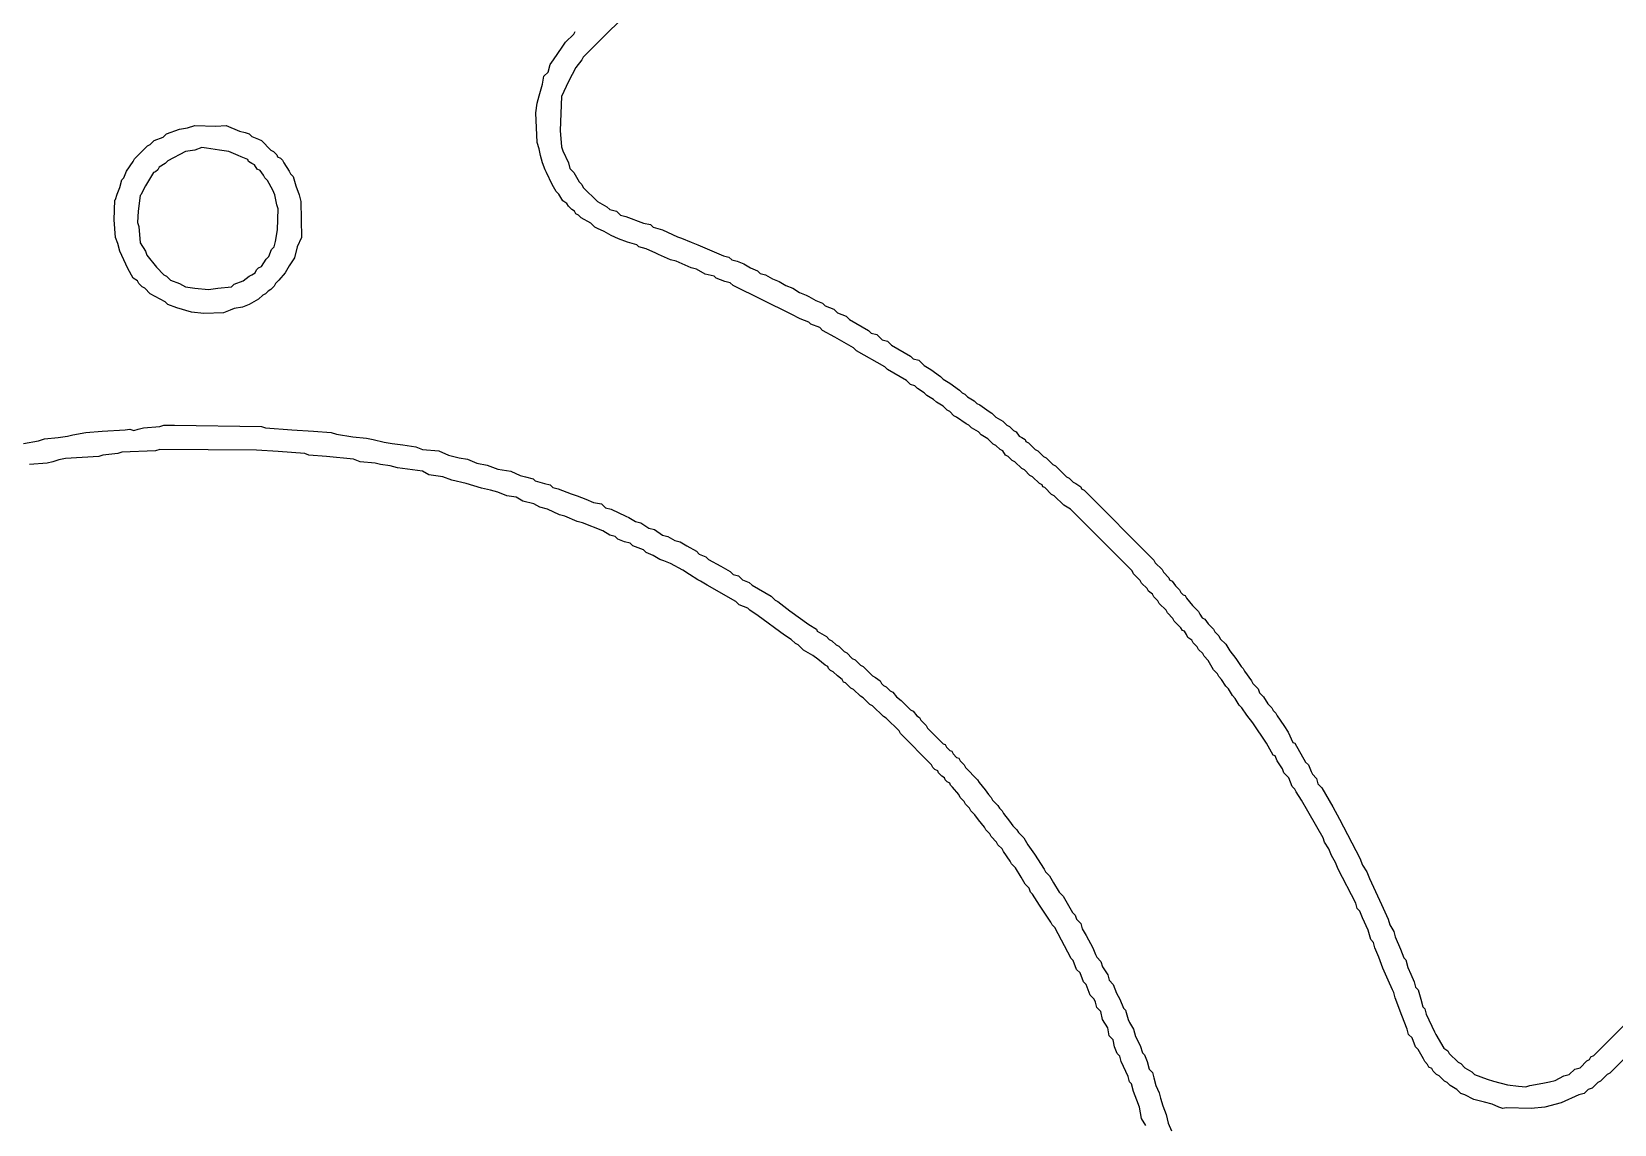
# Model space of a CAD drawing. Header units: millimetres. Extents: x 95 to 305, y 96 to 295.
# Drawn here: x 196.8 to 225.22, y 205.73 to 225.35 of the extents above; entities that cross this region are included whole.
import ezdxf

# ---------------------------------------------------------------- set-up
doc = ezdxf.new("R2010")
doc.units = ezdxf.units.MM
doc.layers.add('BottomOverlay', color=54, linetype='Continuous')

msp = doc.modelspace()

# ---------------------------------------------------------------- linework, layer by layer
at = {"layer": 'BottomOverlay'}
for p, q in [((220.19, 238.377), (206.706, 224.893)), ((206.328, 225.075), (206.389, 225.161)), ((206.389, 225.161), (206.535, 225.307)), ((206.535, 225.307), (206.559, 225.355)), ((206.109, 224.759), (206.17, 224.844)), ((206.17, 224.844), (206.328, 225.075)), ((206.681, 224.844), (206.572, 224.71)), ((206.706, 224.893), (206.681, 224.844)), ((205.975, 224.406), (206, 224.552)), ((206, 224.552), (206.073, 224.625)), ((206.073, 224.625), (206.109, 224.759)), ((206.572, 224.71), (206.438, 224.455)), ((205.915, 224.199), (205.975, 224.406)), ((206.438, 224.455), (206.316, 224.187)), ((205.854, 223.895), (205.878, 224.065)), ((205.878, 224.065), (205.915, 224.199)), ((206.316, 224.187), (206.292, 223.578)), ((205.878, 223.359), (205.854, 223.895)), ((199.002, 223.396), (199.16, 223.457)), ((199.16, 223.457), (199.221, 223.518)), ((199.221, 223.518), (199.452, 223.603)), ((199.452, 223.603), (199.598, 223.627)), ((199.598, 223.627), (199.732, 223.664)), ((199.732, 223.664), (200.11, 223.652)), ((200.11, 223.652), (200.292, 223.664)), ((200.292, 223.664), (200.535, 223.566)), ((200.535, 223.566), (200.633, 223.542)), ((200.633, 223.542), (200.706, 223.518)), ((200.706, 223.518), (200.755, 223.469)), ((200.755, 223.469), (200.876, 223.42)), ((200.876, 223.42), (200.925, 223.396)), ((206.292, 223.578), (206.316, 223.286)), ((198.649, 223.067), (198.88, 223.299)), ((198.88, 223.299), (198.929, 223.323)), ((198.929, 223.323), (199.002, 223.396)), ((199.562, 223.201), (199.245, 223.031)), ((199.732, 223.226), (199.562, 223.201)), ((199.854, 223.274), (199.732, 223.226)), ((199.939, 223.262), (199.854, 223.274)), ((200.17, 223.226), (199.939, 223.262)), ((200.341, 223.201), (200.17, 223.226)), ((200.511, 223.128), (200.341, 223.201)), ((200.56, 223.104), (200.511, 223.128)), ((200.925, 223.396), (201.095, 223.226)), ((201.095, 223.226), (201.144, 223.201)), ((201.144, 223.201), (201.205, 223.14)), ((201.205, 223.14), (201.217, 223.104)), ((205.915, 223.25), (205.878, 223.359)), ((205.939, 223.128), (205.915, 223.25)), ((205.975, 222.994), (205.939, 223.128)), ((206.316, 223.286), (206.34, 223.213)), ((206.34, 223.213), (206.438, 222.994)), ((198.454, 222.727), (198.503, 222.848)), ((198.503, 222.848), (198.625, 223.019)), ((198.625, 223.019), (198.649, 223.067)), ((199.026, 222.836), (198.99, 222.824)), ((199.063, 222.873), (199.026, 222.836)), ((199.087, 222.921), (199.063, 222.873)), ((199.197, 222.982), (199.087, 222.921)), ((199.245, 223.031), (199.197, 222.982)), ((200.682, 223.055), (200.56, 223.104)), ((200.694, 223.019), (200.682, 223.055)), ((200.755, 222.982), (200.694, 223.019)), ((200.803, 222.958), (200.755, 222.982)), ((200.852, 222.885), (200.803, 222.958)), ((200.901, 222.86), (200.852, 222.885)), ((200.961, 222.775), (200.901, 222.86)), ((201.217, 223.104), (201.266, 223.08)), ((201.266, 223.08), (201.302, 223.043)), ((201.302, 223.043), (201.327, 222.994)), ((201.327, 222.994), (201.424, 222.848)), ((201.424, 222.848), (201.448, 222.8)), ((206.024, 222.873), (205.975, 222.994)), ((206.048, 222.824), (206.024, 222.873)), ((206.438, 222.994), (206.462, 222.897)), ((206.462, 222.897), (206.535, 222.824)), ((198.333, 222.435), (198.381, 222.556)), ((198.381, 222.556), (198.418, 222.69)), ((198.418, 222.69), (198.454, 222.727)), ((198.844, 222.581), (198.759, 222.422)), ((198.99, 222.824), (198.844, 222.581)), ((200.986, 222.727), (200.961, 222.775)), ((201.034, 222.678), (200.986, 222.727)), ((201.132, 222.508), (201.034, 222.678)), ((201.448, 222.8), (201.497, 222.751)), ((201.497, 222.751), (201.546, 222.581)), ((201.546, 222.581), (201.606, 222.422)), ((206.146, 222.605), (206.048, 222.824)), ((206.219, 222.483), (206.146, 222.605)), ((206.535, 222.824), (206.633, 222.654)), ((206.633, 222.654), (206.681, 222.605)), ((206.681, 222.605), (206.706, 222.556)), ((206.706, 222.556), (206.961, 222.301)), ((198.284, 221.972), (198.296, 222.325)), ((198.296, 222.325), (198.308, 222.337)), ((198.308, 222.337), (198.333, 222.435)), ((198.747, 222.41), (198.71, 222.13)), ((198.759, 222.422), (198.747, 222.41)), ((201.168, 222.422), (201.132, 222.508)), ((201.205, 222.24), (201.168, 222.422)), ((201.606, 222.422), (201.631, 222.301)), ((201.631, 222.301), (201.643, 221.656)), ((206.267, 222.435), (206.219, 222.483)), ((206.34, 222.313), (206.267, 222.435)), ((206.413, 222.264), (206.34, 222.313)), ((206.438, 222.215), (206.413, 222.264)), ((206.961, 222.301), (207.131, 222.203)), ((198.71, 222.13), (198.698, 221.923)), ((201.229, 222.167), (201.205, 222.24)), ((201.217, 221.79), (201.229, 222.167)), ((206.499, 222.155), (206.438, 222.215)), ((206.547, 222.13), (206.499, 222.155)), ((206.572, 222.082), (206.547, 222.13)), ((206.62, 222.057), (206.572, 222.082)), ((206.669, 222.009), (206.62, 222.057)), ((206.839, 221.911), (206.669, 222.009)), ((207.131, 222.203), (207.18, 222.155)), ((207.18, 222.155), (207.302, 222.13)), ((207.302, 222.13), (207.375, 222.057)), ((207.375, 222.057), (207.472, 222.033)), ((207.472, 222.033), (207.789, 221.911)), ((198.308, 221.656), (198.284, 221.972)), ((198.698, 221.923), (198.722, 221.85)), ((198.722, 221.85), (198.747, 221.558)), ((201.18, 221.583), (201.217, 221.79)), ((206.912, 221.838), (206.839, 221.911)), ((206.961, 221.814), (206.912, 221.838)), ((207.083, 221.765), (206.961, 221.814)), ((207.204, 221.692), (207.083, 221.765)), ((207.789, 221.911), (207.91, 221.887)), ((207.91, 221.887), (207.959, 221.838)), ((207.959, 221.838), (208.129, 221.79)), ((208.129, 221.79), (208.397, 221.668)), ((198.345, 221.546), (198.308, 221.656)), ((198.381, 221.412), (198.345, 221.546)), ((198.527, 221.096), (198.381, 221.412)), ((198.747, 221.558), (198.844, 221.412)), ((198.844, 221.412), (198.868, 221.339)), ((201.059, 221.315), (201.107, 221.437)), ((201.107, 221.437), (201.156, 221.485)), ((201.156, 221.485), (201.18, 221.583)), ((201.57, 221.485), (201.521, 221.291)), ((201.643, 221.656), (201.57, 221.485)), ((207.338, 221.631), (207.204, 221.692)), ((207.497, 221.57), (207.338, 221.631)), ((207.667, 221.522), (207.497, 221.57)), ((207.703, 221.485), (207.667, 221.522)), ((207.837, 221.449), (207.703, 221.485)), ((208.008, 221.376), (207.837, 221.449)), ((208.397, 221.668), (208.47, 221.643)), ((208.47, 221.643), (208.641, 221.57)), ((208.641, 221.57), (208.762, 221.522)), ((208.762, 221.522), (208.933, 221.449)), ((208.933, 221.449), (209.054, 221.4)), ((198.868, 221.339), (199.039, 221.12)), ((200.876, 221.108), (200.925, 221.132)), ((200.925, 221.132), (201.01, 221.266)), ((201.01, 221.266), (201.059, 221.315)), ((201.424, 221.145), (201.351, 221.023)), ((201.521, 221.291), (201.424, 221.145)), ((208.056, 221.351), (208.008, 221.376)), ((208.275, 221.254), (208.056, 221.351)), ((208.373, 221.23), (208.275, 221.254)), ((208.641, 221.108), (208.373, 221.23)), ((209.054, 221.4), (209.225, 221.327)), ((209.225, 221.327), (209.322, 221.303)), ((209.322, 221.303), (209.371, 221.254)), ((209.371, 221.254), (209.468, 221.23)), ((209.468, 221.23), (209.59, 221.181)), ((209.59, 221.181), (209.711, 221.108)), ((198.625, 220.925), (198.527, 221.096)), ((198.698, 220.877), (198.625, 220.925)), ((198.722, 220.828), (198.698, 220.877)), ((199.039, 221.12), (199.172, 220.986)), ((199.172, 220.986), (199.221, 220.962)), ((199.221, 220.962), (199.294, 220.889)), ((199.294, 220.889), (199.452, 220.828)), ((200.438, 220.816), (200.596, 220.877)), ((200.596, 220.877), (200.706, 220.962)), ((200.706, 220.962), (200.755, 220.986)), ((200.755, 220.986), (200.815, 221.023)), ((200.815, 221.023), (200.84, 221.072)), ((200.84, 221.072), (200.876, 221.108)), ((201.241, 220.889), (201.18, 220.828)), ((201.351, 221.023), (201.241, 220.889)), ((208.738, 221.084), (208.641, 221.108)), ((208.896, 220.998), (208.738, 221.084)), ((209.054, 220.962), (208.896, 220.998)), ((209.091, 220.925), (209.054, 220.962)), ((209.249, 220.865), (209.091, 220.925)), ((209.346, 220.84), (209.249, 220.865)), ((209.711, 221.108), (209.833, 221.059)), ((209.833, 221.059), (209.882, 221.011)), ((209.882, 221.011), (209.979, 220.986)), ((209.979, 220.986), (210.101, 220.913)), ((210.101, 220.913), (210.223, 220.865)), ((210.223, 220.865), (210.344, 220.792)), ((224.851, 206.967), (238.907, 221.023)), ((198.783, 220.767), (198.722, 220.828)), ((198.832, 220.743), (198.783, 220.767)), ((198.929, 220.646), (198.832, 220.743)), ((199.197, 220.5), (198.929, 220.646)), ((199.452, 220.828), (199.562, 220.767)), ((199.562, 220.767), (199.732, 220.743)), ((199.732, 220.743), (199.976, 220.719)), ((199.976, 220.719), (200.146, 220.743)), ((200.146, 220.743), (200.389, 220.767)), ((200.389, 220.767), (200.438, 220.816)), ((200.949, 220.621), (200.876, 220.548)), ((200.998, 220.646), (200.949, 220.621)), ((201.047, 220.694), (200.998, 220.646)), ((201.095, 220.719), (201.047, 220.694)), ((201.156, 220.779), (201.095, 220.719)), ((201.18, 220.828), (201.156, 220.779)), ((209.395, 220.792), (209.346, 220.84)), ((210.442, 220.28), (209.395, 220.792)), ((210.344, 220.792), (210.466, 220.743)), ((210.466, 220.743), (210.588, 220.67)), ((210.588, 220.67), (210.709, 220.621)), ((210.709, 220.621), (210.758, 220.597)), ((210.758, 220.597), (210.88, 220.524)), ((239.247, 220.755), (225.143, 206.65)), ((199.245, 220.451), (199.197, 220.5)), ((199.404, 220.39), (199.245, 220.451)), ((199.671, 220.317), (199.404, 220.39)), ((199.89, 220.293), (199.671, 220.317)), ((200.243, 220.305), (199.89, 220.293)), ((200.365, 220.353), (200.243, 220.305)), ((200.438, 220.378), (200.365, 220.353)), ((200.584, 220.402), (200.438, 220.378)), ((200.706, 220.451), (200.584, 220.402)), ((200.876, 220.548), (200.706, 220.451)), ((210.6, 220.195), (210.442, 220.28)), ((210.88, 220.524), (211.001, 220.475)), ((211.001, 220.475), (211.05, 220.427)), ((211.05, 220.427), (211.208, 220.366)), ((211.208, 220.366), (211.269, 220.305)), ((211.269, 220.305), (211.427, 220.244)), ((210.758, 220.134), (210.6, 220.195)), ((210.795, 220.098), (210.758, 220.134)), ((210.953, 220.037), (210.795, 220.098)), ((211.001, 219.988), (210.953, 220.037)), ((211.221, 219.867), (211.001, 219.988)), ((211.427, 220.244), (211.488, 220.183)), ((211.488, 220.183), (211.829, 219.988)), ((211.829, 219.988), (211.878, 219.94)), ((211.561, 219.672), (211.221, 219.867)), ((211.878, 219.94), (211.975, 219.915)), ((211.975, 219.915), (212.072, 219.818)), ((212.072, 219.818), (212.17, 219.794)), ((212.17, 219.794), (212.243, 219.721)), ((212.243, 219.721), (212.584, 219.526)), ((211.61, 219.623), (211.561, 219.672)), ((212.121, 219.331), (211.61, 219.623)), ((212.584, 219.526), (212.632, 219.477)), ((212.632, 219.477), (212.73, 219.453)), ((212.73, 219.453), (212.827, 219.356)), ((212.17, 219.283), (212.121, 219.331)), ((212.511, 219.088), (212.17, 219.283)), ((212.827, 219.356), (212.949, 219.283)), ((212.949, 219.283), (213.119, 219.161)), ((213.119, 219.161), (213.168, 219.112)), ((212.584, 219.015), (212.511, 219.088)), ((212.657, 218.99), (212.584, 219.015)), ((212.705, 218.942), (212.657, 218.99)), ((212.827, 218.869), (212.705, 218.942)), ((212.876, 218.82), (212.827, 218.869)), ((213.168, 219.112), (213.289, 219.039)), ((213.289, 219.039), (213.46, 218.917)), ((213.46, 218.917), (213.508, 218.869)), ((213.508, 218.869), (213.557, 218.844)), ((212.997, 218.747), (212.876, 218.82)), ((213.046, 218.698), (212.997, 218.747)), ((213.168, 218.625), (213.046, 218.698)), ((213.241, 218.552), (213.168, 218.625)), ((213.557, 218.844), (213.606, 218.796)), ((213.606, 218.796), (213.727, 218.723)), ((213.727, 218.723), (213.776, 218.674)), ((213.776, 218.674), (213.825, 218.65)), ((213.825, 218.65), (213.995, 218.528)), ((199.099, 218.26), (199.172, 218.285)), ((199.172, 218.285), (199.367, 218.285)), ((199.367, 218.285), (200.925, 218.26)), ((213.289, 218.528), (213.241, 218.552)), ((213.362, 218.455), (213.289, 218.528)), ((213.411, 218.431), (213.362, 218.455)), ((213.581, 218.309), (213.411, 218.431)), ((213.63, 218.285), (213.581, 218.309)), ((213.679, 218.236), (213.63, 218.285)), ((213.995, 218.528), (214.044, 218.504)), ((214.044, 218.504), (214.117, 218.431)), ((214.117, 218.431), (214.239, 218.358)), ((214.239, 218.358), (214.312, 218.285)), ((214.312, 218.285), (214.36, 218.26)), ((196.653, 217.956), (196.921, 218.005)), ((196.921, 218.005), (197.031, 218.041)), ((197.031, 218.041), (197.274, 218.066)), ((197.274, 218.066), (197.444, 218.09)), ((197.444, 218.09), (197.542, 218.114)), ((197.542, 218.114), (197.773, 218.151)), ((197.773, 218.151), (198.065, 218.175)), ((198.065, 218.175), (198.479, 218.199)), ((198.479, 218.199), (198.564, 218.212)), ((198.564, 218.212), (198.637, 218.187)), ((198.637, 218.187), (198.71, 218.212)), ((198.71, 218.212), (198.807, 218.236)), ((198.807, 218.236), (199.099, 218.26)), ((200.925, 218.26), (200.998, 218.236)), ((200.998, 218.236), (201.473, 218.199)), ((201.473, 218.199), (201.862, 218.175)), ((201.862, 218.175), (202.178, 218.151)), ((202.178, 218.151), (202.276, 218.126)), ((202.276, 218.126), (202.568, 218.078)), ((202.568, 218.078), (202.811, 218.053)), ((202.811, 218.053), (202.933, 218.029)), ((202.933, 218.029), (203.128, 217.98)), ((213.801, 218.163), (213.679, 218.236)), ((213.849, 218.114), (213.801, 218.163)), ((213.971, 218.041), (213.849, 218.114)), ((214.068, 217.944), (213.971, 218.041)), ((214.36, 218.26), (214.433, 218.187)), ((214.433, 218.187), (214.482, 218.163)), ((214.482, 218.163), (214.531, 218.09)), ((214.531, 218.09), (214.579, 218.066)), ((214.579, 218.066), (214.64, 218.029)), ((214.64, 218.029), (214.652, 217.993)), ((198.004, 217.725), (197.408, 217.688)), ((198.077, 217.749), (198.004, 217.725)), ((198.345, 217.774), (198.077, 217.749)), ((198.418, 217.798), (198.345, 217.774)), ((199.026, 217.822), (198.418, 217.798)), ((199.099, 217.847), (199.026, 217.822)), ((200.84, 217.834), (199.099, 217.847)), ((201.229, 217.81), (200.84, 217.834)), ((201.704, 217.774), (201.229, 217.81)), ((201.777, 217.749), (201.704, 217.774)), ((202.093, 217.725), (201.777, 217.749)), ((202.58, 217.676), (202.093, 217.725)), ((203.128, 217.98), (203.274, 217.956)), ((203.274, 217.956), (203.468, 217.932)), ((203.468, 217.932), (203.7, 217.895)), ((203.7, 217.895), (203.821, 217.847)), ((203.821, 217.847), (204.113, 217.822)), ((204.113, 217.822), (204.284, 217.749)), ((204.284, 217.749), (204.478, 217.7)), ((214.117, 217.92), (214.068, 217.944)), ((214.19, 217.847), (214.117, 217.92)), ((214.239, 217.822), (214.19, 217.847)), ((214.287, 217.749), (214.239, 217.822)), ((214.336, 217.725), (214.287, 217.749)), ((214.409, 217.652), (214.336, 217.725)), ((214.652, 217.993), (214.701, 217.968)), ((214.701, 217.968), (214.823, 217.847)), ((214.823, 217.847), (214.871, 217.822)), ((214.871, 217.822), (214.969, 217.725)), ((214.969, 217.725), (215.017, 217.7)), ((197.079, 217.603), (196.763, 217.579)), ((197.177, 217.627), (197.079, 217.603)), ((197.286, 217.664), (197.177, 217.627)), ((197.408, 217.688), (197.286, 217.664)), ((202.702, 217.627), (202.58, 217.676)), ((202.969, 217.603), (202.702, 217.627)), ((203.067, 217.579), (202.969, 217.603)), ((203.237, 217.554), (203.067, 217.579)), ((203.371, 217.518), (203.237, 217.554)), ((203.821, 217.457), (203.371, 217.518)), ((203.931, 217.396), (203.821, 217.457)), ((204.478, 217.7), (204.625, 217.676)), ((204.625, 217.676), (204.795, 217.603)), ((204.795, 217.603), (204.977, 217.567)), ((204.977, 217.567), (205.172, 217.494)), ((205.172, 217.494), (205.403, 217.457)), ((205.403, 217.457), (205.574, 217.384)), ((214.458, 217.627), (214.409, 217.652)), ((214.579, 217.506), (214.458, 217.627)), ((214.628, 217.481), (214.579, 217.506)), ((214.725, 217.384), (214.628, 217.481)), ((215.017, 217.7), (215.139, 217.579)), ((215.139, 217.579), (215.188, 217.554)), ((215.188, 217.554), (215.383, 217.36)), ((204.186, 217.36), (203.931, 217.396)), ((204.345, 217.299), (204.186, 217.36)), ((204.6, 217.238), (204.345, 217.299)), ((204.88, 217.153), (204.6, 217.238)), ((205.038, 217.116), (204.88, 217.153)), ((205.574, 217.384), (205.671, 217.36)), ((205.671, 217.36), (205.805, 217.323)), ((205.805, 217.323), (205.841, 217.287)), ((205.841, 217.287), (206.012, 217.238)), ((206.012, 217.238), (206.109, 217.214)), ((206.109, 217.214), (206.158, 217.165)), ((206.158, 217.165), (206.255, 217.141)), ((214.774, 217.36), (214.725, 217.384)), ((214.896, 217.238), (214.774, 217.36)), ((214.944, 217.214), (214.896, 217.238)), ((214.957, 217.177), (214.944, 217.214)), ((214.993, 217.165), (214.957, 217.177)), ((215.115, 217.043), (214.993, 217.165)), ((215.383, 217.36), (215.431, 217.335)), ((215.431, 217.335), (215.504, 217.262)), ((215.504, 217.262), (215.553, 217.238)), ((215.553, 217.238), (215.638, 217.177)), ((215.638, 217.177), (215.65, 217.141)), ((205.172, 217.08), (205.038, 217.116)), ((205.33, 217.019), (205.172, 217.08)), ((205.501, 216.995), (205.33, 217.019)), ((205.622, 216.922), (205.501, 216.995)), ((205.817, 216.873), (205.622, 216.922)), ((205.927, 216.812), (205.817, 216.873)), ((206.255, 217.141), (206.486, 217.055)), ((206.486, 217.055), (206.596, 217.019)), ((206.596, 217.019), (206.754, 216.958)), ((206.754, 216.958), (206.888, 216.897)), ((206.888, 216.897), (207.034, 216.873)), ((207.034, 216.873), (207.107, 216.8)), ((215.164, 217.019), (215.115, 217.043)), ((215.334, 216.849), (215.164, 217.019)), ((215.65, 217.141), (215.699, 217.116)), ((215.699, 217.116), (216.952, 215.863)), ((206.061, 216.776), (205.927, 216.812)), ((206.28, 216.678), (206.061, 216.776)), ((206.377, 216.654), (206.28, 216.678)), ((206.596, 216.557), (206.377, 216.654)), ((207.107, 216.8), (207.204, 216.776)), ((207.204, 216.776), (207.472, 216.654)), ((207.472, 216.654), (207.521, 216.63)), ((207.521, 216.63), (207.643, 216.557)), ((215.456, 216.776), (215.334, 216.849)), ((216.563, 215.668), (215.456, 216.776)), ((206.693, 216.532), (206.596, 216.557)), ((207.058, 216.386), (206.693, 216.532)), ((207.18, 216.313), (207.058, 216.386)), ((207.278, 216.289), (207.18, 216.313)), ((207.643, 216.557), (207.74, 216.532)), ((207.74, 216.532), (207.886, 216.435)), ((207.886, 216.435), (207.983, 216.41)), ((207.983, 216.41), (208.129, 216.313)), ((208.129, 216.313), (208.227, 216.289)), ((207.326, 216.24), (207.278, 216.289)), ((207.448, 216.191), (207.326, 216.24)), ((207.545, 216.167), (207.448, 216.191)), ((207.594, 216.118), (207.545, 216.167)), ((207.789, 216.045), (207.594, 216.118)), ((207.837, 215.997), (207.789, 216.045)), ((208.227, 216.289), (208.348, 216.216)), ((208.348, 216.216), (208.446, 216.191)), ((208.446, 216.191), (208.568, 216.118)), ((208.568, 216.118), (208.738, 216.021)), ((208.738, 216.021), (208.787, 215.972)), ((207.959, 215.948), (207.837, 215.997)), ((208.081, 215.875), (207.959, 215.948)), ((208.154, 215.851), (208.081, 215.875)), ((208.275, 215.802), (208.154, 215.851)), ((208.494, 215.68), (208.275, 215.802)), ((208.787, 215.972), (208.908, 215.924)), ((208.908, 215.924), (208.957, 215.875)), ((208.957, 215.875), (209.176, 215.753)), ((209.176, 215.753), (209.346, 215.656)), ((216.952, 215.863), (216.977, 215.814)), ((216.977, 215.814), (217.099, 215.692)), ((208.616, 215.607), (208.494, 215.68)), ((208.762, 215.51), (208.616, 215.607)), ((208.811, 215.486), (208.762, 215.51)), ((208.933, 215.413), (208.811, 215.486)), ((209.346, 215.656), (209.395, 215.607)), ((209.395, 215.607), (209.492, 215.583)), ((209.492, 215.583), (209.565, 215.51)), ((209.565, 215.51), (209.687, 215.461)), ((209.687, 215.461), (209.736, 215.413)), ((216.587, 215.619), (216.563, 215.668)), ((216.709, 215.498), (216.587, 215.619)), ((216.733, 215.449), (216.709, 215.498)), ((216.831, 215.352), (216.733, 215.449)), ((217.099, 215.692), (217.123, 215.644)), ((217.123, 215.644), (217.22, 215.546)), ((217.22, 215.546), (217.232, 215.51)), ((217.232, 215.51), (217.281, 215.486)), ((217.281, 215.486), (217.342, 215.4)), ((209.444, 215.121), (208.933, 215.413)), ((209.736, 215.413), (210.077, 215.218)), ((210.077, 215.218), (210.15, 215.145)), ((216.855, 215.303), (216.831, 215.352)), ((216.928, 215.254), (216.855, 215.303)), ((216.952, 215.206), (216.928, 215.254)), ((217.025, 215.133), (216.952, 215.206)), ((217.342, 215.4), (217.415, 215.327)), ((217.415, 215.327), (217.439, 215.279)), ((217.439, 215.279), (217.476, 215.242)), ((217.476, 215.242), (217.512, 215.23)), ((217.512, 215.23), (217.537, 215.181)), ((217.537, 215.181), (217.646, 215.047)), ((209.505, 215.06), (209.444, 215.121)), ((209.663, 214.999), (209.505, 215.06)), ((209.699, 214.962), (209.663, 214.999)), ((209.845, 214.865), (209.699, 214.962)), ((210.15, 215.145), (210.198, 215.121)), ((210.198, 215.121), (210.417, 214.95)), ((210.417, 214.95), (210.758, 214.707)), ((217.05, 215.084), (217.025, 215.133)), ((217.172, 214.962), (217.05, 215.084)), ((217.196, 214.914), (217.172, 214.962)), ((217.293, 214.816), (217.196, 214.914)), ((217.646, 215.047), (217.756, 214.938)), ((217.756, 214.938), (217.78, 214.889)), ((217.78, 214.889), (217.817, 214.828)), ((210.32, 214.512), (209.845, 214.865)), ((210.758, 214.707), (210.892, 214.622)), ((210.892, 214.622), (210.904, 214.585)), ((217.318, 214.768), (217.293, 214.816)), ((217.439, 214.646), (217.318, 214.768)), ((217.464, 214.597), (217.439, 214.646)), ((217.5, 214.585), (217.464, 214.597)), ((217.817, 214.828), (217.865, 214.804)), ((217.865, 214.804), (217.926, 214.719)), ((217.926, 214.719), (218.023, 214.622)), ((218.023, 214.622), (218.048, 214.573)), ((210.442, 214.439), (210.32, 214.512)), ((210.515, 214.366), (210.442, 214.439)), ((210.563, 214.342), (210.515, 214.366)), ((210.661, 214.244), (210.563, 214.342)), ((210.904, 214.585), (211.074, 214.488)), ((211.074, 214.488), (211.123, 214.439)), ((211.123, 214.439), (211.172, 214.415)), ((211.172, 214.415), (211.245, 214.342)), ((211.245, 214.342), (211.294, 214.317)), ((211.294, 214.317), (211.391, 214.22)), ((217.537, 214.524), (217.5, 214.585)), ((217.561, 214.476), (217.537, 214.524)), ((217.634, 214.427), (217.561, 214.476)), ((217.658, 214.378), (217.634, 214.427)), ((217.731, 214.305), (217.658, 214.378)), ((217.756, 214.256), (217.731, 214.305)), ((218.048, 214.573), (218.121, 214.5)), ((218.121, 214.5), (218.145, 214.451)), ((218.145, 214.451), (218.242, 214.354)), ((218.242, 214.354), (218.315, 214.232)), ((210.831, 214.147), (210.661, 214.244)), ((210.916, 214.086), (210.831, 214.147)), ((211.05, 213.977), (210.916, 214.086)), ((211.391, 214.22), (211.44, 214.196)), ((211.44, 214.196), (211.537, 214.098)), ((211.537, 214.098), (211.586, 214.074)), ((211.586, 214.074), (211.683, 213.977)), ((217.829, 214.183), (217.756, 214.256)), ((217.853, 214.135), (217.829, 214.183)), ((217.926, 214.062), (217.853, 214.135)), ((218.023, 213.891), (217.926, 214.062)), ((218.315, 214.232), (218.425, 214.098)), ((218.425, 214.098), (218.522, 213.952)), ((211.099, 213.952), (211.05, 213.977)), ((211.111, 213.916), (211.099, 213.952)), ((211.147, 213.879), (211.111, 213.916)), ((211.196, 213.855), (211.147, 213.879)), ((211.269, 213.782), (211.196, 213.855)), ((211.354, 213.721), (211.269, 213.782)), ((211.683, 213.977), (211.732, 213.952)), ((211.732, 213.952), (211.902, 213.782)), ((211.902, 213.782), (211.951, 213.757)), ((211.951, 213.757), (212.036, 213.697)), ((218.096, 213.818), (218.023, 213.891)), ((218.121, 213.77), (218.096, 213.818)), ((218.169, 213.721), (218.121, 213.77)), ((218.522, 213.952), (218.559, 213.916)), ((218.559, 213.916), (218.583, 213.867)), ((218.583, 213.867), (218.705, 213.697)), ((211.379, 213.672), (211.354, 213.721)), ((211.415, 213.66), (211.379, 213.672)), ((211.513, 213.563), (211.415, 213.66)), ((211.561, 213.538), (211.513, 213.563)), ((211.683, 213.417), (211.561, 213.538)), ((212.036, 213.697), (212.06, 213.648)), ((212.06, 213.648), (212.097, 213.611)), ((212.097, 213.611), (212.145, 213.587)), ((212.145, 213.587), (212.218, 213.514)), ((212.218, 213.514), (212.267, 213.49)), ((212.267, 213.49), (212.328, 213.405)), ((218.242, 213.599), (218.169, 213.721)), ((218.291, 213.551), (218.242, 213.599)), ((218.364, 213.429), (218.291, 213.551)), ((218.705, 213.697), (218.729, 213.648)), ((218.729, 213.648), (218.827, 213.551)), ((218.827, 213.551), (218.851, 213.478)), ((218.851, 213.478), (218.924, 213.405)), ((211.732, 213.392), (211.683, 213.417)), ((211.853, 213.271), (211.732, 213.392)), ((211.902, 213.246), (211.853, 213.271)), ((212.097, 213.052), (211.902, 213.246)), ((212.328, 213.405), (212.413, 213.344)), ((212.413, 213.344), (212.584, 213.173)), ((212.584, 213.173), (212.632, 213.149)), ((218.413, 213.38), (218.364, 213.429)), ((218.486, 213.259), (218.413, 213.38)), ((218.535, 213.21), (218.486, 213.259)), ((218.62, 213.076), (218.535, 213.21)), ((218.924, 213.405), (218.997, 213.283)), ((218.997, 213.283), (219.07, 213.21)), ((219.07, 213.21), (219.094, 213.161)), ((212.145, 213.027), (212.097, 213.052)), ((212.377, 212.796), (212.145, 213.027)), ((212.632, 213.149), (212.693, 213.064)), ((212.693, 213.064), (212.742, 213.039)), ((212.742, 213.039), (212.766, 212.991)), ((212.766, 212.991), (212.863, 212.893)), ((212.863, 212.893), (212.888, 212.845)), ((218.729, 212.942), (218.62, 213.076)), ((218.973, 212.577), (218.729, 212.942)), ((219.094, 213.161), (219.143, 213.112)), ((219.143, 213.112), (219.167, 213.064)), ((219.167, 213.064), (219.289, 212.893)), ((219.289, 212.893), (219.362, 212.772)), ((212.401, 212.747), (212.377, 212.796)), ((212.961, 212.188), (212.401, 212.747)), ((212.888, 212.845), (213.168, 212.565)), ((219.362, 212.772), (219.447, 212.589)), ((213.168, 212.565), (213.204, 212.553)), ((213.204, 212.553), (213.229, 212.504)), ((213.229, 212.504), (213.289, 212.443)), ((213.289, 212.443), (213.326, 212.431)), ((213.326, 212.431), (213.35, 212.382)), ((213.35, 212.382), (213.411, 212.321)), ((213.411, 212.321), (213.448, 212.309)), ((219.094, 212.358), (218.973, 212.577)), ((219.131, 212.346), (219.094, 212.358)), ((219.167, 212.261), (219.131, 212.346)), ((219.447, 212.589), (219.484, 212.577)), ((219.484, 212.577), (219.678, 212.236)), ((212.985, 212.139), (212.961, 212.188)), ((213.022, 212.102), (212.985, 212.139)), ((213.07, 212.078), (213.022, 212.102)), ((213.082, 212.042), (213.07, 212.078)), ((213.143, 211.981), (213.082, 212.042)), ((213.448, 212.309), (213.472, 212.261)), ((213.472, 212.261), (213.545, 212.188)), ((213.545, 212.188), (213.569, 212.139)), ((213.569, 212.139), (213.788, 211.92)), ((219.265, 212.115), (219.167, 212.261)), ((219.289, 212.042), (219.265, 212.115)), ((219.374, 211.956), (219.289, 212.042)), ((219.678, 212.236), (219.727, 212.188)), ((219.727, 212.188), (219.776, 212.066)), ((219.776, 212.066), (219.8, 212.017)), ((213.192, 211.956), (213.143, 211.981)), ((213.204, 211.92), (213.192, 211.956)), ((213.241, 211.883), (213.204, 211.92)), ((213.289, 211.859), (213.241, 211.883)), ((213.302, 211.822), (213.289, 211.859)), ((213.338, 211.786), (213.302, 211.822)), ((213.448, 211.652), (213.338, 211.786)), ((213.788, 211.92), (213.813, 211.871)), ((213.813, 211.871), (213.922, 211.737)), ((219.435, 211.798), (219.374, 211.956)), ((219.484, 211.749), (219.435, 211.798)), ((219.508, 211.701), (219.484, 211.749)), ((219.8, 212.017), (219.873, 211.944)), ((219.873, 211.944), (219.898, 211.847)), ((219.898, 211.847), (219.971, 211.774)), ((219.971, 211.774), (220.165, 211.433)), ((213.472, 211.603), (213.448, 211.652)), ((213.545, 211.53), (213.472, 211.603)), ((213.569, 211.482), (213.545, 211.53)), ((213.642, 211.409), (213.569, 211.482)), ((213.922, 211.737), (213.983, 211.652)), ((213.983, 211.652), (214.032, 211.603)), ((214.032, 211.603), (214.056, 211.555)), ((214.056, 211.555), (214.153, 211.457)), ((219.605, 211.555), (219.508, 211.701)), ((219.995, 210.873), (219.605, 211.555)), ((213.667, 211.36), (213.642, 211.409)), ((213.74, 211.287), (213.667, 211.36)), ((213.801, 211.202), (213.74, 211.287)), ((213.91, 211.068), (213.801, 211.202)), ((214.153, 211.457), (214.178, 211.409)), ((214.178, 211.409), (214.226, 211.36)), ((214.226, 211.36), (214.251, 211.311)), ((214.251, 211.311), (214.36, 211.177)), ((214.36, 211.177), (214.421, 211.092)), ((220.165, 211.433), (220.287, 211.214)), ((220.287, 211.214), (220.652, 210.508)), ((213.934, 211.019), (213.91, 211.068)), ((214.007, 210.946), (213.934, 211.019)), ((214.032, 210.898), (214.007, 210.946)), ((214.129, 210.8), (214.032, 210.898)), ((214.421, 211.092), (214.494, 211.019)), ((214.494, 211.019), (214.519, 210.971)), ((214.519, 210.971), (214.616, 210.873)), ((214.153, 210.752), (214.129, 210.8)), ((214.226, 210.679), (214.153, 210.752)), ((214.251, 210.63), (214.226, 210.679)), ((214.372, 210.459), (214.251, 210.63)), ((214.616, 210.873), (214.689, 210.752)), ((214.689, 210.752), (214.811, 210.581)), ((220.019, 210.8), (219.995, 210.873)), ((220.092, 210.679), (220.019, 210.8)), ((220.141, 210.557), (220.092, 210.679)), ((214.397, 210.411), (214.372, 210.459)), ((214.47, 210.338), (214.397, 210.411)), ((214.567, 210.167), (214.47, 210.338)), ((214.811, 210.581), (214.981, 210.313)), ((220.214, 210.435), (220.141, 210.557)), ((220.263, 210.313), (220.214, 210.435)), ((220.652, 210.508), (220.701, 210.386)), ((220.701, 210.386), (220.774, 210.265)), ((214.64, 210.046), (214.567, 210.167)), ((214.713, 209.973), (214.64, 210.046)), ((214.981, 210.313), (215.005, 210.265)), ((215.005, 210.265), (215.078, 210.192)), ((215.078, 210.192), (215.151, 210.07)), ((215.151, 210.07), (215.249, 209.9)), ((220.579, 209.705), (220.263, 210.313)), ((220.774, 210.265), (220.822, 210.143)), ((220.822, 210.143), (221.042, 209.681)), ((214.738, 209.9), (214.713, 209.973)), ((214.774, 209.863), (214.738, 209.9)), ((214.896, 209.668), (214.774, 209.863)), ((215.249, 209.9), (215.322, 209.827)), ((215.322, 209.827), (215.395, 209.705)), ((215.103, 209.364), (214.896, 209.668)), ((215.395, 209.705), (215.492, 209.535)), ((215.492, 209.535), (215.541, 209.486)), ((215.541, 209.486), (215.565, 209.413)), ((220.603, 209.608), (220.579, 209.705)), ((220.652, 209.559), (220.603, 209.608)), ((220.701, 209.437), (220.652, 209.559)), ((221.042, 209.681), (221.163, 209.413)), ((215.127, 209.316), (215.103, 209.364)), ((215.176, 209.267), (215.127, 209.316)), ((215.468, 208.707), (215.176, 209.267)), ((215.565, 209.413), (215.638, 209.34)), ((215.638, 209.34), (215.662, 209.243)), ((215.662, 209.243), (215.735, 209.121)), ((220.798, 209.218), (220.701, 209.437)), ((220.847, 209.048), (220.798, 209.218)), ((221.163, 209.413), (221.188, 209.316)), ((221.188, 209.316), (221.261, 209.194)), ((221.261, 209.194), (221.285, 209.096)), ((215.735, 209.121), (215.857, 208.902)), ((220.895, 208.999), (220.847, 209.048)), ((220.92, 208.902), (220.895, 208.999)), ((221.285, 209.096), (221.382, 208.877)), ((215.504, 208.671), (215.468, 208.707)), ((215.565, 208.512), (215.504, 208.671)), ((215.857, 208.902), (215.906, 208.78)), ((215.906, 208.78), (215.93, 208.731)), ((215.93, 208.731), (216.003, 208.658)), ((216.003, 208.658), (216.028, 208.561)), ((220.993, 208.731), (220.92, 208.902)), ((221.066, 208.537), (220.993, 208.731)), ((221.382, 208.877), (221.443, 208.719)), ((221.443, 208.719), (221.48, 208.683)), ((221.48, 208.683), (221.516, 208.549)), ((215.626, 208.451), (215.565, 208.512)), ((215.687, 208.293), (215.626, 208.451)), ((216.028, 208.561), (216.125, 208.415)), ((216.125, 208.415), (216.149, 208.318)), ((221.163, 208.318), (221.066, 208.537)), ((221.516, 208.549), (221.565, 208.427)), ((221.565, 208.427), (221.626, 208.293)), ((215.735, 208.245), (215.687, 208.293)), ((215.809, 208.05), (215.735, 208.245)), ((216.149, 208.318), (216.222, 208.245)), ((216.222, 208.245), (216.283, 208.086)), ((216.283, 208.086), (216.344, 207.977)), ((221.236, 208.147), (221.163, 208.318)), ((221.261, 208.099), (221.236, 208.147)), ((221.285, 208.001), (221.261, 208.099)), ((221.626, 208.293), (221.65, 208.196)), ((221.65, 208.196), (221.699, 208.147)), ((221.699, 208.147), (221.747, 207.977)), ((215.882, 207.977), (215.809, 208.05)), ((215.906, 207.928), (215.882, 207.977)), ((215.93, 207.831), (215.906, 207.928)), ((216.003, 207.758), (215.93, 207.831)), ((216.344, 207.977), (216.405, 207.819)), ((216.405, 207.819), (216.441, 207.782)), ((216.441, 207.782), (216.49, 207.612)), ((221.407, 207.685), (221.285, 208.001)), ((221.747, 207.977), (221.784, 207.843)), ((221.784, 207.843), (221.82, 207.806)), ((221.82, 207.806), (221.845, 207.709)), ((216.028, 207.612), (216.003, 207.758)), ((216.125, 207.466), (216.028, 207.612)), ((216.49, 207.612), (216.514, 207.563)), ((216.514, 207.563), (216.587, 207.441)), ((221.504, 207.441), (221.407, 207.685)), ((221.845, 207.709), (221.991, 207.393)), ((216.149, 207.32), (216.125, 207.466)), ((216.222, 207.247), (216.149, 207.32)), ((216.247, 207.125), (216.222, 207.247)), ((216.587, 207.441), (216.624, 207.308)), ((216.624, 207.308), (216.709, 207.149)), ((221.528, 207.344), (221.504, 207.441)), ((221.589, 207.283), (221.528, 207.344)), ((221.65, 207.125), (221.589, 207.283)), ((221.991, 207.393), (222.015, 207.344)), ((222.015, 207.344), (222.161, 207.101)), ((216.295, 207.003), (216.247, 207.125)), ((216.344, 206.955), (216.295, 207.003)), ((216.368, 206.857), (216.344, 206.955)), ((216.709, 207.149), (216.746, 207.015)), ((216.746, 207.015), (216.782, 206.979)), ((216.782, 206.979), (216.831, 206.857)), ((221.699, 207.076), (221.65, 207.125)), ((221.796, 206.906), (221.699, 207.076)), ((222.161, 207.101), (222.234, 207.052)), ((222.234, 207.052), (222.258, 207.003)), ((222.258, 207.003), (222.417, 206.845)), ((224.778, 206.894), (224.802, 206.942)), ((224.802, 206.942), (224.851, 206.967)), ((216.49, 206.59), (216.368, 206.857)), ((216.831, 206.857), (216.867, 206.723)), ((216.867, 206.723), (216.928, 206.663)), ((216.928, 206.663), (216.952, 206.565)), ((221.82, 206.857), (221.796, 206.906)), ((221.869, 206.809), (221.82, 206.857)), ((221.893, 206.76), (221.869, 206.809)), ((221.942, 206.736), (221.893, 206.76)), ((221.966, 206.687), (221.942, 206.736)), ((222.027, 206.626), (221.966, 206.687)), ((222.417, 206.845), (222.465, 206.821)), ((222.465, 206.821), (222.538, 206.748)), ((222.538, 206.748), (222.66, 206.675)), ((222.66, 206.675), (222.709, 206.626)), ((224.413, 206.626), (224.51, 206.723)), ((224.51, 206.723), (224.607, 206.748)), ((224.607, 206.748), (224.729, 206.869)), ((224.729, 206.869), (224.778, 206.894)), ((225.143, 206.65), (225.094, 206.626)), ((216.514, 206.492), (216.49, 206.59)), ((216.551, 206.456), (216.514, 206.492)), ((216.587, 206.322), (216.551, 206.456)), ((216.952, 206.565), (216.989, 206.431)), ((216.989, 206.431), (217.05, 206.297)), ((222.076, 206.602), (222.027, 206.626)), ((222.173, 206.504), (222.076, 206.602)), ((222.222, 206.48), (222.173, 206.504)), ((222.271, 206.431), (222.222, 206.48)), ((222.392, 206.358), (222.271, 206.431)), ((222.465, 206.285), (222.392, 206.358)), ((222.709, 206.626), (222.94, 206.541)), ((222.94, 206.541), (223.05, 206.504)), ((223.05, 206.504), (223.305, 206.443)), ((223.305, 206.443), (223.5, 206.419)), ((223.5, 206.419), (223.634, 206.407)), ((223.634, 206.407), (223.707, 206.431)), ((223.707, 206.431), (223.938, 206.468)), ((223.938, 206.468), (224.06, 206.492)), ((224.06, 206.492), (224.157, 206.516)), ((224.157, 206.516), (224.315, 206.602)), ((224.315, 206.602), (224.413, 206.626)), ((224.753, 206.358), (224.68, 206.285)), ((224.826, 206.383), (224.753, 206.358)), ((224.924, 206.48), (224.826, 206.383)), ((224.972, 206.504), (224.924, 206.48)), ((225.094, 206.626), (224.972, 206.504)), ((216.648, 206.164), (216.587, 206.322)), ((216.697, 206.042), (216.648, 206.164)), ((217.05, 206.297), (217.074, 206.2)), ((217.074, 206.2), (217.111, 206.066)), ((217.111, 206.066), (217.172, 205.908)), ((222.538, 206.261), (222.465, 206.285)), ((222.697, 206.176), (222.538, 206.261)), ((222.891, 206.127), (222.697, 206.176)), ((223.025, 206.091), (222.891, 206.127)), ((223.147, 206.042), (223.025, 206.091)), ((224.266, 206.115), (223.974, 206.042)), ((224.583, 206.261), (224.266, 206.115)), ((224.68, 206.285), (224.583, 206.261)), ((216.733, 205.835), (216.697, 206.042)), ((216.806, 205.713), (216.733, 205.835)), ((217.172, 205.908), (217.208, 205.75)), ((223.22, 206.018), (223.147, 206.042)), ((223.281, 206.03), (223.22, 206.018)), ((223.731, 206.018), (223.281, 206.03)), ((223.974, 206.042), (223.731, 206.018)), ((217.208, 205.75), (217.269, 205.616))]:
    msp.add_line(p, q, dxfattribs=at)

doc.saveas('drawing.dxf')
